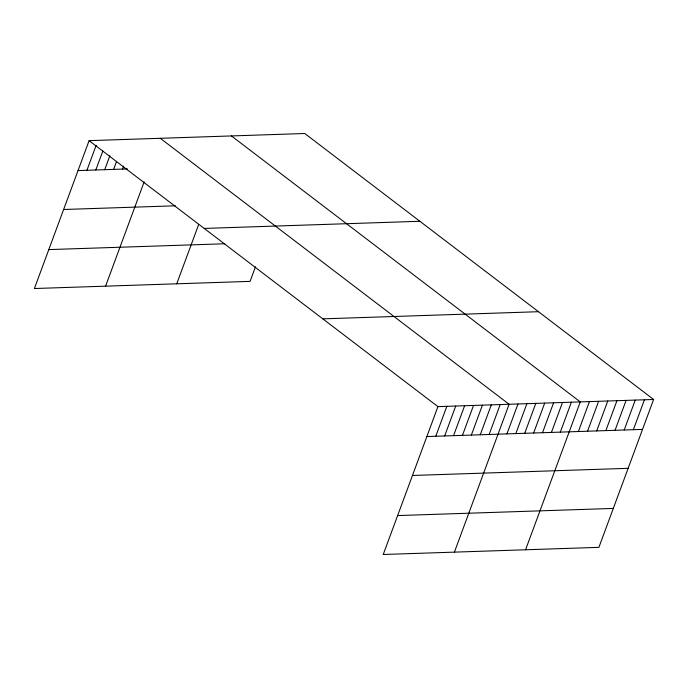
<?xml version="1.0" encoding="UTF-8"?>
<svg xmlns="http://www.w3.org/2000/svg" width="688" height="688" viewBox="0 0 688 688"><rect width="100%" height="100%" fill="white"/><g stroke="black" fill="none" stroke-linecap="round" stroke-linejoin="round"><path stroke-width="1.03" d="M653.6 399.479L437.929 406.625L383.233 554.494L598.904 547.347L653.6 399.479L304.767 133.506L89.096 140.653L34.4 288.521L250.071 281.375L255.472 266.781M86.929 170.28L96.148 145.349M95.821 169.988L102.83 151.033M104.722 169.695L109.882 155.729M113.615 169.394L116.564 161.422M122.507 169.102L123.616 166.109M105.574 286.165L144.162 181.838M176.739 283.8L198.557 224.83M435.762 436.252L446.83 406.333M444.654 435.96L455.723 406.04M453.555 435.659L464.624 405.739M462.448 435.366L473.516 405.447M471.349 435.074L482.417 405.155M480.241 434.782L491.309 404.862M489.134 434.481L500.202 404.561M454.407 552.137L509.103 404.269L160.27 138.297M506.927 433.896L517.995 403.976M515.828 433.595L526.896 403.675M524.72 433.302L535.789 403.383M533.621 433.01L544.69 403.091M542.514 432.718L553.582 402.79M551.415 432.417L562.483 402.497M560.307 432.124L571.375 402.205M525.572 549.772L580.276 401.912L231.435 135.94M578.367 431.522L589.435 401.603M587.535 431.221L598.603 401.302M596.702 430.92L607.771 401.001M605.87 430.611L616.938 400.691M615.038 430.31L626.106 400.39M624.197 430.009L635.265 400.089M633.364 429.699L644.432 399.78M78.028 170.572L127.452 168.938M63.631 209.496L175.328 205.798M204.216 228.425L419.878 221.278M48.796 249.598L224.744 243.767M322.818 318.854L538.489 311.707M426.861 436.545L642.532 429.398M412.465 475.468L628.135 468.322M397.63 515.57L613.3 508.423M89.096 140.653L437.929 406.625"/></g></svg>
